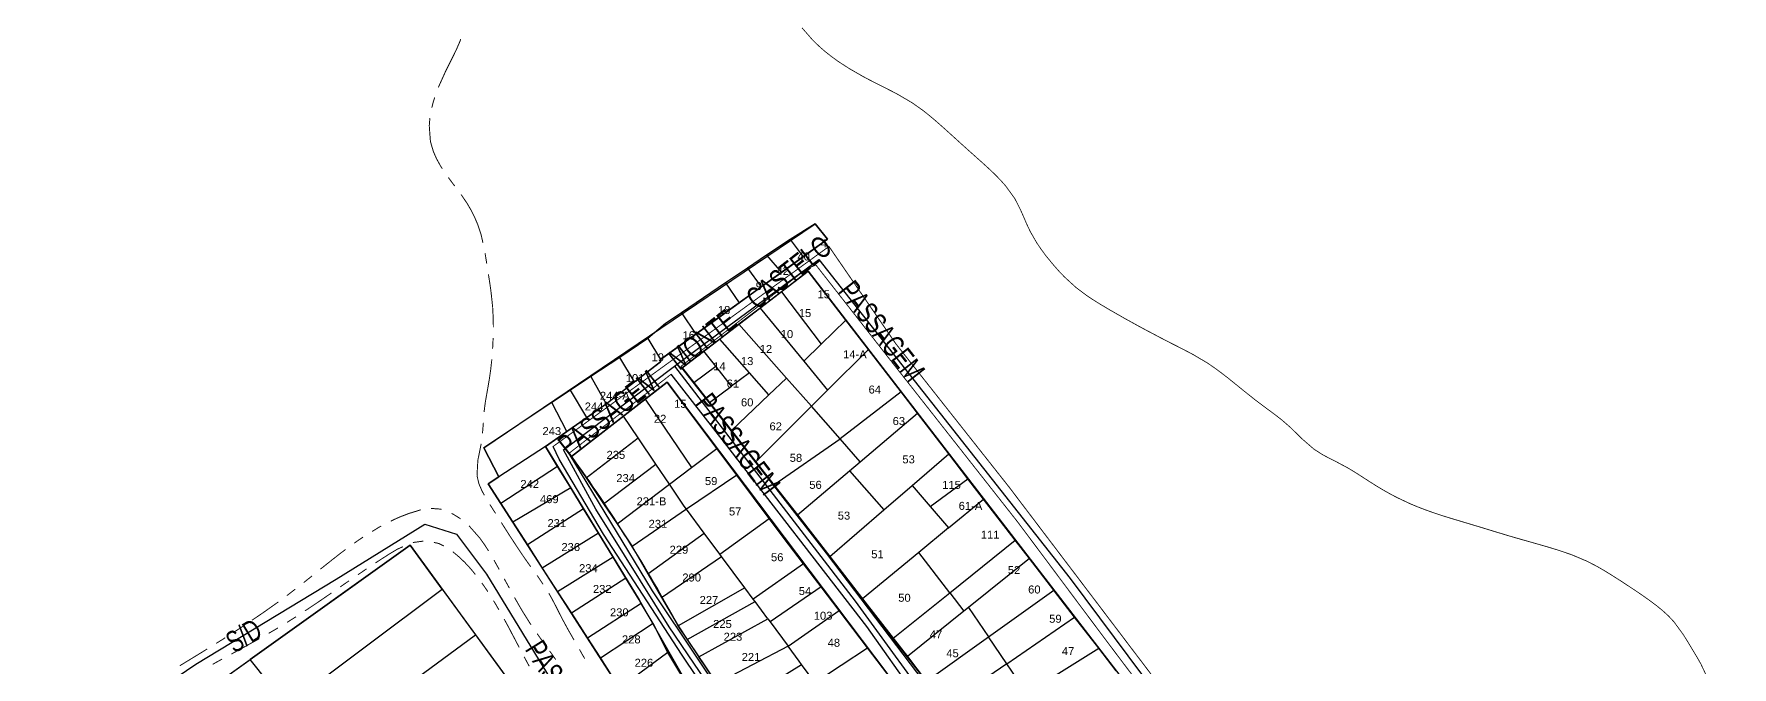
# Model space of a CAD drawing. Extents: x 203640 to 206998, y 4842129 to 4844379.
# Drawn here: x 205309.6 to 205627.9, y 4843763.8 to 4843882.6 of the extents above; entities that cross this region are included whole.
import ezdxf
from ezdxf.enums import TextEntityAlignment as Align

# ---------------------------------------------------------------- set-up
doc = ezdxf.new("R2010")
doc.units = 0
doc.header["$LTSCALE"] = 1.5
doc.header["$MEASUREMENT"] = 0
doc.linetypes.add('PHANTOMX2', pattern=[5, 2.5, -0.5, 0.5, -0.5, 0.5, -0.5])
doc.linetypes.add('TRACO_25', pattern=[8, 3, -1, 1, -1, 1, -1])
for name, color, linetype in [('CD-MALHA-LOTES', 40, 'CONTINUOUS'), ('HD-CURSO-INTER', 170, 'CONTINUOUS'), ('HD-CURSO-PERENE', 170, 'CONTINUOUS'), ('RU-QUADRAS', 210, 'CONTINUOUS'), ('SV-EIXO-RUA-N-PAV', 6, 'CONTINUOUS'), ('SV-EIXO-RUA-PAV', 20, 'CONTINUOUS'), ('SV-RUA-NAO-PAV-S-GUIA-C-GUIA', 7, 'PHANTOMX2'), ('SV-TXT-RUA-N-PAV-S-GUIA-C-GUIA', 7, 'CONTINUOUS'), ('SV-TXT-RUA-PAV-S-GUIA-C-GUIA', 7, 'CONTINUOUS'), ('Th_NmrPorta', 1, 'CONTINUOUS')]:
    doc.layers.add(name, color=color, linetype=linetype)
doc.styles.add('ARIAL', font='ARIAL.TTF')
doc.styles.get("Standard").update_dxf_attribs({"font": 'ARIAL.TTF'})

msp = doc.modelspace()

# ---------------------------------------------------------------- linework, layer by layer
at = {"layer": 'CD-MALHA-LOTES', "linetype": 'Continuous'}
for points in [[(205456.02, 4843846.92), (205451.33, 4843844.02)], [(205458.33, 4843844.05), (205456.02, 4843846.92)], [(205451.33, 4843844.02), (205446.91, 4843841.04)], [(205451.33, 4843844.02), (205453.76, 4843840.75)], [(205453.76, 4843840.75), (205458.33, 4843844.05)], [(205446.91, 4843841.04), (205443.3, 4843838.6)], [(205446.91, 4843841.04), (205449.69, 4843837.82)], [(205449.69, 4843837.82), (205453.76, 4843840.75)], [(205439.21, 4843835.85), (205430.95, 4843830.28)], [(205443.3, 4843838.6), (205439.21, 4843835.85)], [(205439.21, 4843835.85), (205441.75, 4843832.1)], [(205443.3, 4843838.6), (205445.92, 4843835.1)], [(205445.92, 4843835.1), (205449.69, 4843837.82)], [(205454.71, 4843838.06), (205449.71, 4843834.22)], [(205461.77, 4843828.86), (205454.71, 4843838.06)], [(205441.75, 4843832.1), (205445.92, 4843835.1)], [(205449.71, 4843834.22), (205445.71, 4843831.15)], [(205449.71, 4843834.22), (205457.13, 4843824.36)], [(205430.95, 4843830.28), (205427.98, 4843828.27)], [(205430.95, 4843830.28), (205433.62, 4843826.23)], [(205433.62, 4843826.23), (205441.75, 4843832.1)], [(205445.71, 4843831.15), (205441.73, 4843828.1)], [(205445.71, 4843831.15), (205453.88, 4843821.19)], [(205427.98, 4843828.27), (205424.64, 4843825.41)], [(205441.73, 4843828.1), (205438.14, 4843825.34)], [(205450.64, 4843818), (205441.73, 4843828.1)], [(205457.13, 4843824.36), (205461.77, 4843828.86)], [(205465.98, 4843823.39), (205461.77, 4843828.86)], [(205424.64, 4843825.41), (205419.38, 4843821.88)], [(205424.64, 4843825.41), (205427.04, 4843821.51)], [(205427.04, 4843821.51), (205433.62, 4843826.23)], [(205438.14, 4843825.34), (205435.15, 4843823.04)], [(205443.69, 4843819), (205438.14, 4843825.34)], [(205453.88, 4843821.19), (205457.13, 4843824.36)], [(205458.34, 4843815.75), (205465.98, 4843823.39)], [(205472.11, 4843815.41), (205465.98, 4843823.39)], [(205419.38, 4843821.88), (205413.99, 4843818.29)], [(205422.18, 4843817.28), (205419.38, 4843821.88)], [(205422.18, 4843817.28), (205427.05, 4843821.03)], [(205427.05, 4843821.03), (205427.04, 4843821.51)], [(205435.15, 4843823.04), (205431.1, 4843819.94)], [(205431.1, 4843819.94), (205433.27, 4843817.16)], [(205433.27, 4843817.16), (205437.39, 4843820.22)], [(205437.39, 4843820.22), (205435.15, 4843823.04)], [(205440.35, 4843816.5), (205437.39, 4843820.22)], [(205453.88, 4843821.19), (205458.34, 4843815.75)], [(205413.99, 4843818.29), (205410.15, 4843815.74)], [(205413.99, 4843818.29), (205416.83, 4843813.17)], [(205416.83, 4843813.17), (205422.18, 4843817.28)], [(205428.26, 4843817.26), (205424.17, 4843814.07)], [(205437.57, 4843804.81), (205428.26, 4843817.26)], [(205433.27, 4843817.16), (205436.18, 4843813.44)], [(205443.69, 4843819), (205440.35, 4843816.5)], [(205447.33, 4843814.84), (205443.69, 4843819)], [(205447.33, 4843814.84), (205450.64, 4843818)], [(205450.64, 4843818), (205455.3, 4843812.72)], [(205410.15, 4843815.74), (205406.65, 4843813.41)], [(205413.2, 4843810.61), (205410.15, 4843815.74)], [(205424.17, 4843814.07), (205420.06, 4843810.87)], [(205424.17, 4843814.07), (205432.81, 4843801.21)], [(205436.18, 4843813.44), (205440.35, 4843816.5)], [(205440.31, 4843808.16), (205447.33, 4843814.84)], [(205455.3, 4843812.72), (205458.34, 4843815.75)], [(205472.11, 4843815.41), (205460.71, 4843806.59)], [(205475.19, 4843811.4), (205472.11, 4843815.41)], [(205406.65, 4843813.41), (205393.92, 4843804.94)], [(205409.47, 4843807.98), (205406.65, 4843813.41)], [(205409.47, 4843807.98), (205413.2, 4843810.61)], [(205420.06, 4843810.87), (205410.36, 4843803.33)], [(205413.2, 4843810.61), (205416.83, 4843813.17)], [(205422.81, 4843806.8), (205420.06, 4843810.87)], [(205436.18, 4843813.44), (205440.31, 4843808.16)], [(205455.3, 4843812.72), (205444.87, 4843802.31)], [(205460.71, 4843806.59), (205455.3, 4843812.72)], [(205464.47, 4843802.32), (205475.19, 4843811.4)], [(205481.05, 4843803.78), (205475.19, 4843811.4)], [(205405.47, 4843805.16), (205409.47, 4843807.98)], [(205440.31, 4843808.16), (205444.87, 4843802.31)], [(205393.92, 4843804.94), (205396.69, 4843799.47)], [(205405.47, 4843805.16), (205396.69, 4843799.47)], [(205407.74, 4843801.44), (205405.47, 4843805.16)], [(205413.09, 4843799.27), (205422.81, 4843806.8)], [(205426.15, 4843801.86), (205422.81, 4843806.8)], [(205432.81, 4843801.21), (205437.57, 4843804.81)], [(205441.3, 4843799.82), (205437.57, 4843804.81)], [(205448.27, 4843797.96), (205460.71, 4843806.59)], [(205464.47, 4843802.32), (205460.71, 4843806.59)], [(205407.74, 4843801.44), (205397.09, 4843794.47)], [(205410.2, 4843797.41), (205407.74, 4843801.44)], [(205410.36, 4843803.33), (205413.09, 4843799.27)], [(205416.33, 4843794.45), (205426.15, 4843801.86)], [(205428.69, 4843798.09), (205426.15, 4843801.86)], [(205428.69, 4843798.09), (205432.81, 4843801.21)], [(205444.87, 4843802.31), (205448.27, 4843797.96)], [(205462.46, 4843800.62), (205464.47, 4843802.32)], [(205474.2, 4843797.87), (205481.05, 4843803.78)], [(205484.63, 4843799.13), (205481.05, 4843803.78)], [(205396.69, 4843799.47), (205394.7, 4843798.18)], [(205394.7, 4843798.18), (205397.09, 4843794.47)], [(205413.09, 4843799.27), (205416.33, 4843794.45)], [(205418.87, 4843790.67), (205428.69, 4843798.09)], [(205431.47, 4843793.98), (205428.69, 4843798.09)], [(205441.3, 4843799.82), (205431.9, 4843793.4)], [(205447.37, 4843791.69), (205441.3, 4843799.82)], [(205448.27, 4843797.96), (205452.67, 4843792.33)], [(205452.67, 4843792.33), (205462.46, 4843800.62)], [(205462.46, 4843800.62), (205468.9, 4843793.3)], [(205468.9, 4843793.3), (205474.2, 4843797.87)], [(205474.2, 4843797.87), (205477.56, 4843793.93)], [(205477.56, 4843793.93), (205484.63, 4843799.13)], [(205487.59, 4843795.29), (205484.63, 4843799.13)], [(205397.09, 4843794.47), (205399.32, 4843791)], [(205410.2, 4843797.41), (205399.32, 4843791)], [(205412.6, 4843793.49), (205410.2, 4843797.41)], [(205481.02, 4843789.89), (205487.59, 4843795.29)], [(205493.53, 4843787.58), (205487.59, 4843795.29)], [(205412.6, 4843793.49), (205402.08, 4843786.72)], [(205415.38, 4843788.93), (205412.6, 4843793.49)], [(205416.33, 4843794.45), (205418.87, 4843790.67)], [(205431.9, 4843793.4), (205421.69, 4843786.42)], [(205431.9, 4843793.4), (205431.47, 4843793.98)], [(205435.22, 4843788.93), (205431.9, 4843793.4)], [(205438.15, 4843784.98), (205447.37, 4843791.69)], [(205450.2, 4843787.91), (205447.37, 4843791.69)], [(205452.67, 4843792.33), (205458.76, 4843784.54)], [(205458.76, 4843784.54), (205468.9, 4843793.3)], [(205477.56, 4843793.93), (205481.02, 4843789.89)], [(205399.32, 4843791), (205402.08, 4843786.72)], [(205415.38, 4843788.93), (205404.87, 4843782.38)], [(205418.14, 4843784.42), (205415.38, 4843788.93)], [(205418.87, 4843790.67), (205421.5, 4843786.75)], [(205424.65, 4843781.31), (205435.22, 4843788.93)], [(205438.15, 4843784.98), (205435.22, 4843788.93)], [(205481.02, 4843789.89), (205475.42, 4843785.27)], [(205402.08, 4843786.72), (205404.87, 4843782.38)], [(205421.5, 4843786.75), (205421.69, 4843786.42)], [(205421.69, 4843786.42), (205424.65, 4843781.31)], [(205438.48, 4843784.52), (205438.15, 4843784.98)], [(205453.83, 4843783.16), (205450.2, 4843787.91)], [(205475.42, 4843785.27), (205464.9, 4843776.61)], [(205481.25, 4843777.72), (205475.42, 4843785.27)], [(205481.25, 4843777.72), (205493.53, 4843787.58)], [(205496.18, 4843784.14), (205493.53, 4843787.58)], [(205404.87, 4843782.38), (205407.74, 4843777.93)], [(205418.14, 4843784.42), (205407.74, 4843777.93)], [(205420.54, 4843780.49), (205418.14, 4843784.42)], [(205427.23, 4843776.84), (205438.48, 4843784.52)], [(205442.83, 4843778.66), (205438.48, 4843784.52)], [(205453.83, 4843783.16), (205444.39, 4843776.55)], [(205457.13, 4843778.84), (205453.83, 4843783.16)], [(205458.76, 4843784.54), (205464.9, 4843776.61)], [(205496.18, 4843784.14), (205484.75, 4843774.97)], [(205500.75, 4843778.21), (205496.18, 4843784.14)], [(205420.54, 4843780.49), (205410.33, 4843773.9)], [(205423.04, 4843776.39), (205420.54, 4843780.49)], [(205424.65, 4843781.31), (205427.23, 4843776.84)], [(205442.83, 4843778.66), (205430.31, 4843771.52)], [(205444.39, 4843776.55), (205442.83, 4843778.66)], [(205457.13, 4843778.84), (205447.55, 4843772.29)], [(205460.52, 4843774.39), (205457.13, 4843778.84)], [(205407.74, 4843777.93), (205410.33, 4843773.9)], [(205423.42, 4843775.75), (205413.32, 4843769.25)], [(205423.42, 4843775.75), (205423.04, 4843776.39)], [(205425.63, 4843772), (205423.42, 4843775.75)], [(205427.23, 4843776.84), (205430.31, 4843771.52)], [(205432.03, 4843768.95), (205444.75, 4843776.07)], [(205444.75, 4843776.07), (205444.39, 4843776.55)], [(205447.12, 4843772.87), (205444.75, 4843776.07)], [(205464.9, 4843776.61), (205470.63, 4843769.2)], [(205470.63, 4843769.2), (205481.25, 4843777.72)], [(205481.25, 4843777.72), (205483.9, 4843774.29)], [(205488.49, 4843769.45), (205500.75, 4843778.21)], [(205500.86, 4843778.06), (205500.75, 4843778.21)], [(205504.65, 4843773.16), (205500.86, 4843778.06)], [(205410.33, 4843773.9), (205413.32, 4843769.25)], [(205434.23, 4843765.69), (205447.12, 4843772.87)], [(205447.12, 4843772.87), (205447.55, 4843772.29)], [(205447.55, 4843772.29), (205450.93, 4843767.74)], [(205450.93, 4843767.74), (205460.52, 4843774.39)], [(205465.85, 4843767.39), (205460.52, 4843774.39)], [(205483.9, 4843774.29), (205473.29, 4843765.77)], [(205484.75, 4843774.97), (205483.9, 4843774.29)], [(205484.75, 4843774.97), (205488.49, 4843769.45)], [(205491.92, 4843764.4), (205504.65, 4843773.16)], [(205509.16, 4843767.34), (205504.65, 4843773.16)], [(205413.32, 4843769.25), (205415.77, 4843765.44)], [(205425.63, 4843772), (205415.77, 4843765.44)], [(205428.39, 4843766.52), (205425.63, 4843772)], [(205430.31, 4843771.52), (205432.03, 4843768.95)], [(205470.63, 4843769.2), (205473.29, 4843765.77)], [(205476.86, 4843761.14), (205488.49, 4843769.45)], [(205491.92, 4843764.4), (205488.49, 4843769.45)], [(205428.39, 4843766.52), (205419.36, 4843759.87)], [(205430.85, 4843762.44), (205428.39, 4843766.52)], [(205432.03, 4843768.95), (205434.23, 4843765.69)], [(205450.93, 4843767.74), (205437.57, 4843760.73)], [(205453.04, 4843764.89), (205450.93, 4843767.74)], [(205455.93, 4843760.88), (205465.85, 4843767.39)], [(205469.63, 4843762.43), (205465.85, 4843767.39)], [(205495.66, 4843758.89), (205509.16, 4843767.34)], [(205512.45, 4843763.1), (205509.16, 4843767.34)], [(205415.77, 4843765.44), (205419.36, 4843759.87)], [(205437.57, 4843760.73), (205434.23, 4843765.69)], [(205440.55, 4843756.3), (205453.48, 4843764.28)], [(205453.48, 4843764.28), (205453.04, 4843764.89)], [(205455.93, 4843760.88), (205453.48, 4843764.28)], [(205473.29, 4843765.77), (205476.65, 4843761.43)], [(205491.92, 4843764.4), (205480.28, 4843756.4)], [(205495.66, 4843758.89), (205491.92, 4843764.4)]]:
    msp.add_lwpolyline(points, dxfattribs=at)
at = {"layer": 'CD-MALHA-LOTES'}
for points in [[(205386.07, 4843778.44), (205380.1, 4843786.64), (205350.14, 4843765.22)], [(205356.97, 4843756.57), (205386.07, 4843778.44)], [(205386.07, 4843778.44), (205392.32, 4843769.85)], [(205363.36, 4843748.48), (205392.32, 4843769.85)], [(205392.32, 4843769.85), (205398.58, 4843761.25)], [(205328.04, 4843734.83), (205320.74, 4843744.2), (205350.14, 4843765.22)], [(205356.97, 4843756.57), (205350.14, 4843765.22)]]:
    msp.add_lwpolyline(points, dxfattribs=at)
at = {"layer": 'HD-CURSO-INTER', "const_width": 0.18}
for points in [[(205388.79, 4843879.7), (205389.22, 4843880.68)], [(205389.22, 4843880.68), (205389.39, 4843881.07)], [(205389.39, 4843881.07), (205389.59, 4843881.61)], [(205387.36, 4843876.8), (205387.95, 4843877.97)], [(205387.95, 4843877.97), (205388.14, 4843878.35)], [(205388.14, 4843878.35), (205388.39, 4843878.87)], [(205388.39, 4843878.87), (205388.79, 4843879.7)], [(205385.46, 4843872.72), (205386.62, 4843875.28)], [(205386.62, 4843875.28), (205386.69, 4843875.45)], [(205386.69, 4843875.45), (205387.05, 4843876.18)], [(205387.05, 4843876.18), (205387.36, 4843876.8)], [(205385.39, 4843872.54), (205385.46, 4843872.72)], [(205384.17, 4843868.74), (205384.41, 4843869.71)], [(205384.41, 4843869.71), (205384.45, 4843869.86)], [(205384.45, 4843869.86), (205384.71, 4843870.66)], [(205383.68, 4843865.37), (205383.8, 4843866.77)], [(205383.72, 4843864.78), (205383.68, 4843865.37)], [(205383.9, 4843862.38), (205383.72, 4843864.78)], [(205384.07, 4843861.81), (205383.9, 4843862.38)], [(205384.43, 4843860.57), (205384.07, 4843861.81)], [(205384.71, 4843859.92), (205384.43, 4843860.57)], [(205385.03, 4843859.19), (205384.71, 4843859.92)], [(205385.13, 4843859.01), (205385.03, 4843859.19)], [(205385.76, 4843857.86), (205385.13, 4843859.01)], [(205386.13, 4843857.29), (205385.76, 4843857.86)], [(205387.76, 4843854.96), (205387.26, 4843855.63)], [(205387.85, 4843854.83), (205387.76, 4843854.96)], [(205388.46, 4843854.03), (205387.85, 4843854.83)], [(205390.8, 4843850.75), (205389.66, 4843852.43)], [(205391.28, 4843849.91), (205390.8, 4843850.75)], [(205391.55, 4843849.45), (205391.28, 4843849.91)], [(205391.76, 4843849.03), (205391.55, 4843849.45)], [(205392.22, 4843848.1), (205391.76, 4843849.03)], [(205392.59, 4843847.22), (205392.22, 4843848.1)], [(205392.81, 4843846.71), (205392.59, 4843847.22)], [(205392.95, 4843846.28), (205392.81, 4843846.71)], [(205393.37, 4843845.01), (205392.95, 4843846.28)], [(205393.52, 4843844.37), (205393.37, 4843845.01)], [(205393.74, 4843843.39), (205393.52, 4843844.37)], [(205394.28, 4843840.61), (205394.14, 4843841.43)], [(205394.3, 4843840.45), (205394.28, 4843840.61)], [(205394.46, 4843839.46), (205394.3, 4843840.45)], [(205394.8, 4843837.3), (205394.77, 4843837.48)], [(205394.92, 4843836.5), (205394.8, 4843837.3)], [(205395.03, 4843835.81), (205394.92, 4843836.5)], [(205395.07, 4843835.51), (205395.03, 4843835.81)], [(205395.24, 4843834.33), (205395.07, 4843835.51)], [(205395.33, 4843833.52), (205395.24, 4843834.33)], [(205395.56, 4843831.35), (205395.33, 4843833.52)], [(205395.6, 4843830.54), (205395.56, 4843831.35)], [(205395.67, 4843829.21), (205395.6, 4843830.54)], [(205395.68, 4843828.54), (205395.67, 4843829.21)], [(205395.69, 4843827.71), (205395.68, 4843828.54)], [(205395.69, 4843827.54), (205395.69, 4843827.71)], [(205395.55, 4843823.54), (205395.59, 4843824.1)], [(205395.59, 4843824.1), (205395.65, 4843825.54)], [(205395.2, 4843819.62), (205395.3, 4843820.55)], [(205395.3, 4843820.55), (205395.37, 4843821.11)], [(205395.37, 4843821.11), (205395.4, 4843821.55)], [(205394.7, 4843816.4), (205394.9, 4843817.58)], [(205394.9, 4843817.58), (205394.95, 4843817.88)], [(205394.95, 4843817.88), (205395.19, 4843819.56)], [(205395.19, 4843819.56), (205395.2, 4843819.62)], [(205394.18, 4843813.44), (205394.56, 4843815.61)], [(205394.56, 4843815.61), (205394.7, 4843816.4)], [(205393.96, 4843811.66), (205393.98, 4843811.83)], [(205393.98, 4843811.83), (205394.08, 4843812.65)], [(205394.08, 4843812.65), (205394.18, 4843813.44)], [(205393.66, 4843807.67), (205393.74, 4843808.66)], [(205393.74, 4843808.66), (205393.76, 4843808.85)], [(205393.76, 4843808.85), (205393.82, 4843809.66)], [(205393.02, 4843803.72), (205393.1, 4843804.12)], [(205393.1, 4843804.12), (205393.21, 4843804.7)], [(205393.21, 4843804.7), (205393.4, 4843805.63)], [(205393.4, 4843805.63), (205393.41, 4843805.68)], [(205392.63, 4843799.68), (205392.74, 4843801.75)], [(205392.74, 4843801.75), (205392.79, 4843802.62)], [(205392.79, 4843802.62), (205393.02, 4843803.72)], [(205392.85, 4843798.78), (205392.63, 4843799.68)], [(205392.99, 4843798.19), (205392.85, 4843798.78)], [(205393.14, 4843797.82), (205392.99, 4843798.19)], [(205393.58, 4843796.81), (205393.14, 4843797.82)], [(205394.01, 4843796.03), (205393.58, 4843796.81)], [(205395.47, 4843793.62), (205395.04, 4843794.31)], [(205395.57, 4843793.46), (205395.47, 4843793.62)], [(205396.11, 4843792.62), (205395.57, 4843793.46)], [(205397.88, 4843789.82), (205397.18, 4843790.93)], [(205398.25, 4843789.24), (205397.88, 4843789.82)], [(205398.74, 4843788.47), (205398.25, 4843789.24)], [(205398.79, 4843788.4), (205398.74, 4843788.47)], [(205400.38, 4843785.96), (205398.79, 4843788.4)], [(205400.43, 4843785.89), (205400.38, 4843785.96)], [(205401.22, 4843784.71), (205400.43, 4843785.89)], [(205401.56, 4843784.23), (205401.22, 4843784.71)], [(205402.36, 4843783.09), (205401.56, 4843784.23)], [(205402.71, 4843782.6), (205402.36, 4843783.09)], [(205404.13, 4843780.66), (205403.89, 4843780.99)], [(205404.46, 4843780.16), (205404.13, 4843780.66)], [(205405.01, 4843779.33), (205404.46, 4843780.16)], [(205406.68, 4843776.6), (205406.09, 4843777.65)], [(205407.05, 4843775.89), (205406.68, 4843776.6)], [(205407.38, 4843775.27), (205407.05, 4843775.89)], [(205407.51, 4843775), (205407.38, 4843775.27)], [(205408.05, 4843773.93), (205407.51, 4843775)], [(205408.42, 4843773.22), (205408.05, 4843773.93)], [(205408.74, 4843772.59), (205408.42, 4843773.22)], [(205408.88, 4843772.34), (205408.74, 4843772.59)], [(205409.53, 4843771.14), (205408.88, 4843772.34)], [(205409.84, 4843770.58), (205409.53, 4843771.14)], [(205410.83, 4843768.85), (205409.84, 4843770.58)], [(205412.28, 4843766.32), (205411.83, 4843767.11)], [(205412.32, 4843766.24), (205412.28, 4843766.32)], [(205412.82, 4843765.38), (205412.32, 4843766.24)]]:
    msp.add_lwpolyline(points, dxfattribs=at)
at = {"layer": 'HD-CURSO-PERENE', "const_width": 0.15}
msp.add_lwpolyline([(205623.27, 4843761.73), (205622, 4843764.43), (205621.25, 4843765.74), (205620.47, 4843767.03), (205619.54, 4843768.58), (205618.75, 4843769.86), (205616.99, 4843772.27), (205615.94, 4843773.4), (205614.83, 4843774.41), (205613.66, 4843775.36), (205612.45, 4843776.27), (205610.84, 4843777.41), (205609.6, 4843778.25), (205607.1, 4843779.9), (205605.18, 4843781.12), (205603.9, 4843781.91), (205602.6, 4843782.66), (205600.69, 4843783.65), (205597.93, 4843784.82), (205596.51, 4843785.32), (205595.09, 4843785.79), (205593.65, 4843786.23), (205592.08, 4843786.69), (205590.64, 4843787.1), (205587.75, 4843787.92), (205585.89, 4843788.46), (205583.02, 4843789.33), (205581.59, 4843789.77), (205580.15, 4843790.21), (205578.21, 4843790.79), (205575.34, 4843791.65), (205573.91, 4843792.09), (205571.71, 4843792.82), (205570.29, 4843793.33), (205568.89, 4843793.87), (205567.51, 4843794.45), (205565.05, 4843795.61), (205563.72, 4843796.31), (205562.42, 4843797.05), (205561.13, 4843797.82), (205559.79, 4843798.68), (205557.27, 4843800.3), (205555.99, 4843801.08), (205553.81, 4843802.25), (205552.46, 4843802.93), (205551.14, 4843803.63), (205549.48, 4843804.69), (205547.23, 4843806.65), (205546.16, 4843807.71), (205545.08, 4843808.76), (205543.55, 4843810.1), (205542.37, 4843811.02), (205541.16, 4843811.92), (205539.96, 4843812.81), (205538.4, 4843813.99), (205536.06, 4843815.86), (205534.89, 4843816.81), (205533.29, 4843818.1), (205532.1, 4843819.02), (205530.89, 4843819.91), (205529.53, 4843820.84), (205526.95, 4843822.37), (205525.63, 4843823.07), (205524.29, 4843823.76), (205522.03, 4843824.91), (205520.7, 4843825.6), (205518.05, 4843827), (205516.69, 4843827.73), (205514.07, 4843829.18), (205511.46, 4843830.67), (205509.37, 4843831.91), (205508.09, 4843832.71), (205506.84, 4843833.54), (205504.94, 4843834.97), (205502.73, 4843836.99), (205501.69, 4843838.08), (205500.7, 4843839.21), (205499.3, 4843840.91), (205498.4, 4843842.12), (205497.56, 4843843.36), (205496.31, 4843845.53), (205495.67, 4843846.89), (205495.08, 4843848.27), (205494.47, 4843849.65), (205493.41, 4843851.72), (205491.65, 4843854.14), (205490.64, 4843855.26), (205489.58, 4843856.34), (205488.44, 4843857.42), (205487.33, 4843858.43), (205485.1, 4843860.42), (205483.34, 4843862), (205481.12, 4843864.02), (205480, 4843865.03), (205478.48, 4843866.37), (205477.32, 4843867.34), (205476.15, 4843868.27), (205474.19, 4843869.65), (205471.61, 4843871.17), (205470.28, 4843871.87), (205468.94, 4843872.55), (205467.6, 4843873.22), (205466.24, 4843873.92), (205464.92, 4843874.62), (205462.32, 4843876.12), (205460.25, 4843877.47), (205459.03, 4843878.36), (205457.85, 4843879.29), (205456.72, 4843880.28), (205455.52, 4843881.45), (205453.55, 4843883.71)], dxfattribs=at)
at = {"layer": 'RU-QUADRAS', "color": 6, "linetype": 'Continuous'}
msp.add_lwpolyline([(205425.39, 4843750.47), (205394.7, 4843798.18), (205396.69, 4843799.47), (205393.92, 4843804.94), (205456.02, 4843846.92), (205458.33, 4843844.05), (205427.05, 4843821.5), (205427.05, 4843821.03), (205416.89, 4843813.21), (205405.47, 4843805.16), (205423.04, 4843776.39), (205433.92, 4843757.33, -0.005546)], format="xyb", dxfattribs=at)
for points in [[(205431.1, 4843819.94), (205454.71, 4843838.06), (205583.99, 4843670.25), (205572.82, 4843661.82), (205555.75, 4843683.59), (205553.54, 4843681.93), (205570.1, 4843659.88), (205558.68, 4843651.62, -0.01505), (205476.65, 4843761.43)], [(205410.36, 4843803.33), (205428.26, 4843817.26), (205469.63, 4843762.43, 0.011994), (205522.03, 4843690.34), (205555.47, 4843648.2), (205544.86, 4843640.02), (205534.74, 4843652.82), (205532.43, 4843651.06), (205542.53, 4843638.66), (205528.39, 4843627.55), (205526.33, 4843629.99), (205528.71, 4843631.98), (205498.38, 4843671.26), (205480.74, 4843696.75), (205430.31, 4843771.52, 0.033602)]]:
    msp.add_lwpolyline(points, format="xyb", close=True, dxfattribs=at)
msp.add_lwpolyline([(205320.74, 4843744.2), (205380.1, 4843786.64), (205421.76, 4843729.4), (205394.46, 4843709.1), (205435.95, 4843655.17), (205407.55, 4843632.83)], close=True, dxfattribs=at)
at = {"layer": 'SV-EIXO-RUA-N-PAV'}
for points in [[(205408.87, 4843804.54), (205429.65, 4843820.23), (205435.13, 4843824.36), (205456.68, 4843840.28), (205503.83, 4843780.42), (205522.86, 4843754.86), (205557.25, 4843710.35), (205587.66, 4843670.37), (205590.39, 4843663.93)], [(205276.5, 4843724.69), (205297.92, 4843737.43), (205311.57, 4843745.6), (205318.29, 4843749.63), (205339.91, 4843764.33), (205366.22, 4843780.29), (205382.83, 4843790.61), (205388.78, 4843788.74), (205394.42, 4843781.23), (205420.74, 4843738.05), (205427.01, 4843728.98), (205427.63, 4843723.35), (205421.05, 4843714.28), (205413.85, 4843705.83), (205413.85, 4843698.01), (205418.18, 4843687.21), (205424.92, 4843677.36), (205433.83, 4843665.83), (205439.12, 4843655.73), (205436.23, 4843649.97), (205406.25, 4843624.8)]]:
    msp.add_lwpolyline(points, dxfattribs=at)
at = {"layer": 'SV-EIXO-RUA-PAV'}
for points in [[(205429.65, 4843820.23), (205463.5, 4843776.18), (205479.69, 4843753.9), (205510.17, 4843711.75), (205533.36, 4843680.51), (205562.17, 4843643.23)], [(205732.43, 4843352.97), (205663.17, 4843445.29), (205624.12, 4843498.42), (205574.2, 4843564.65), (205536.38, 4843614.89), (205531.1, 4843620.44), (205519.97, 4843635.8), (205503.07, 4843660.28), (205495.46, 4843671.3), (205450.55, 4843738.99), (205428.67, 4843771.32), (205414.89, 4843793.39), (205408.87, 4843804.54)]]:
    msp.add_lwpolyline(points, dxfattribs=at)
at = {"layer": 'SV-RUA-NAO-PAV-S-GUIA-C-GUIA', "linetype": 'TRACO_25', "const_width": 0.18, "flags": 128}
for points in [[(205591.06, 4843667.11), (205568.39, 4843698.47), (205548.79, 4843723.61), (205521.46, 4843759.18), (205492.41, 4843797.5), (205471.13, 4843824.45), (205458.6, 4843842.7), (205406.91, 4843805.19)], [(205585.43, 4843670.66), (205556.52, 4843709.22), (205535.8, 4843735.33), (205510.42, 4843768.97), (205494.05, 4843790.91), (205470.21, 4843821.25), (205456.14, 4843839.24), (205454.35, 4843838.46), (205430.83, 4843820.19)], [(205429.05, 4843818.75), (205409.85, 4843803.88)]]:
    msp.add_lwpolyline(points, dxfattribs=at)
at = {"layer": 'SV-RUA-NAO-PAV-S-GUIA-C-GUIA', "const_width": 0.18}
for points in [[(205377.09, 4843791.48), (205376.46, 4843791.16)], [(205377.36, 4843791.6), (205377.09, 4843791.48)], [(205378.47, 4843792.08), (205377.36, 4843791.6)], [(205379.21, 4843792.36), (205378.47, 4843792.08)], [(205379.88, 4843792.62), (205379.21, 4843792.36)], [(205380.15, 4843792.7), (205379.88, 4843792.62)], [(205382.06, 4843793.29), (205380.15, 4843792.7)], [(205385.95, 4843793.42), (205384.03, 4843793.56)], [(205386.02, 4843793.39), (205385.95, 4843793.42)], [(205388.12, 4843792.51), (205387.86, 4843792.61)], [(205388.73, 4843792.13), (205388.12, 4843792.51)], [(205389.4, 4843791.71), (205388.73, 4843792.13)], [(205389.56, 4843791.58), (205389.4, 4843791.71)], [(205371.27, 4843788.17), (205370.61, 4843787.74)], [(205374.42, 4843790.12), (205372.96, 4843789.23)], [(205374.68, 4843790.25), (205374.42, 4843790.12)], [(205391.17, 4843790.26), (205391.11, 4843790.3)], [(205391.78, 4843789.56), (205391.17, 4843790.26)], [(205393.14, 4843788.02), (205391.78, 4843789.56)], [(205393.69, 4843787.25), (205393.14, 4843788.02)], [(205366.95, 4843785.07), (205366.41, 4843784.65)], [(205367.2, 4843785.26), (205366.95, 4843785.07)], [(205368, 4843785.86), (205367.2, 4843785.26)], [(205370.61, 4843787.74), (205369.62, 4843787.04)], [(205376.41, 4843785.14), (205375.29, 4843784.43)], [(205376.99, 4843785.49), (205376.41, 4843785.14)], [(205377.73, 4843785.93), (205376.99, 4843785.49)], [(205377.85, 4843785.98), (205377.73, 4843785.93)], [(205378.77, 4843786.39), (205377.85, 4843785.98)], [(205382.59, 4843787.43), (205380.61, 4843787.16)], [(205385.48, 4843786.98), (205384.55, 4843787.18)], [(205385.52, 4843786.96), (205385.48, 4843786.98)], [(205386.42, 4843786.51), (205385.52, 4843786.96)], [(205388.11, 4843785.42), (205388.1, 4843785.43)], [(205388.87, 4843784.79), (205388.11, 4843785.42)], [(205394.02, 4843786.79), (205393.69, 4843787.25)], [(205394.25, 4843786.43), (205394.02, 4843786.79)], [(205394.79, 4843785.59), (205394.25, 4843786.43)], [(205363.38, 4843782.25), (205363.28, 4843782.16)], [(205364.06, 4843782.79), (205363.38, 4843782.25)], [(205364.57, 4843783.2), (205364.06, 4843782.79)], [(205364.84, 4843783.41), (205364.57, 4843783.2)], [(205365.76, 4843784.14), (205364.84, 4843783.41)], [(205366.41, 4843784.65), (205365.76, 4843784.14)], [(205371.12, 4843781.67), (205370.82, 4843781.47)], [(205371.94, 4843782.23), (205371.12, 4843781.67)], [(205374.62, 4843784), (205373.61, 4843783.34)], [(205375.29, 4843784.43), (205374.62, 4843784)], [(205389.27, 4843784.45), (205388.87, 4843784.79)], [(205389.62, 4843784.13), (205389.27, 4843784.45)], [(205390.36, 4843783.41), (205389.62, 4843784.13)], [(205391.02, 4843782.7), (205390.36, 4843783.41)], [(205391.38, 4843782.31), (205391.02, 4843782.7)], [(205391.68, 4843781.95), (205391.38, 4843782.31)], [(205392.31, 4843781.18), (205391.68, 4843781.95)], [(205396.61, 4843782.43), (205395.81, 4843783.86)], [(205396.78, 4843782.12), (205396.61, 4843782.43)], [(205361.02, 4843780.34), (205360.16, 4843779.66)], [(205361.72, 4843780.91), (205361.02, 4843780.34)], [(205368.34, 4843779.77), (205367, 4843778.84)], [(205368.64, 4843779.98), (205368.34, 4843779.77)], [(205370.82, 4843781.47), (205370.29, 4843781.11)], [(205394.1, 4843778.77), (205393.53, 4843779.59)], [(205393.53, 4843779.59), (205393.53, 4843779.59)], [(205394.38, 4843778.36), (205394.1, 4843778.77)], [(205398.05, 4843779.78), (205397.74, 4843780.36)], [(205398.22, 4843779.48), (205398.05, 4843779.78)], [(205398.7, 4843778.6), (205398.22, 4843779.48)], [(205354.57, 4843775.44), (205353.88, 4843774.95)], [(205355.11, 4843775.82), (205354.57, 4843775.44)], [(205355.39, 4843776.02), (205355.11, 4843775.82)], [(205357.54, 4843777.62), (205356.99, 4843777.21)], [(205357.79, 4843777.82), (205357.54, 4843777.62)], [(205358.58, 4843778.43), (205357.79, 4843777.82)], [(205363.42, 4843776.37), (205361.22, 4843774.89)], [(205363.7, 4843776.57), (205363.42, 4843776.37)], [(205365.35, 4843777.7), (205363.7, 4843776.57)], [(205394.66, 4843777.94), (205394.38, 4843778.36)], [(205396.02, 4843775.77), (205395.72, 4843776.25)], [(205396.24, 4843775.39), (205396.02, 4843775.77)], [(205396.75, 4843774.53), (205396.24, 4843775.39)], [(205400.98, 4843774.55), (205399.66, 4843776.85)], [(205351.41, 4843773.23), (205350.47, 4843772.59)], [(205352.12, 4843773.71), (205351.41, 4843773.23)], [(205352.65, 4843774.08), (205352.12, 4843773.71)], [(205352.94, 4843774.28), (205352.65, 4843774.08)], [(205353.88, 4843774.95), (205352.94, 4843774.28)], [(205358.47, 4843773.09), (205357.02, 4843772.18)], [(205358.71, 4843773.24), (205358.47, 4843773.09)], [(205360.96, 4843774.71), (205360.39, 4843774.34)], [(205361.22, 4843774.89), (205360.96, 4843774.71)], [(205398.24, 4843771.85), (205397.72, 4843772.79)], [(205401.16, 4843774.26), (205400.98, 4843774.55)], [(205402.56, 4843772.02), (205401.16, 4843774.26)], [(205345.14, 4843769.11), (205343.75, 4843768.24)], [(205345.44, 4843769.31), (205345.14, 4843769.11)], [(205347.66, 4843770.73), (205347.13, 4843770.39)], [(205347.97, 4843770.93), (205347.66, 4843770.73)], [(205348.8, 4843771.48), (205347.97, 4843770.93)], [(205351.84, 4843769.14), (205351.26, 4843768.81)], [(205353.87, 4843770.29), (205353.58, 4843770.13)], [(205354.45, 4843770.63), (205353.87, 4843770.29)], [(205355.31, 4843771.14), (205354.45, 4843770.63)], [(205398.68, 4843771.03), (205398.24, 4843771.85)], [(205398.94, 4843770.53), (205398.68, 4843771.03)], [(205399.14, 4843770.14), (205398.94, 4843770.53)], [(205399.64, 4843769.2), (205399.14, 4843770.14)], [(205400.07, 4843768.37), (205399.64, 4843769.2)], [(205402.77, 4843771.72), (205402.56, 4843772.02)], [(205404.75, 4843768.88), (205403.9, 4843770.07)], [(205340.04, 4843765.95), (205337.79, 4843764.58)], [(205340.35, 4843766.14), (205340.04, 4843765.95)], [(205342.05, 4843767.19), (205340.35, 4843766.14)], [(205347.32, 4843766.64), (205346.59, 4843766.24)], [(205347.47, 4843766.72), (205347.32, 4843766.64)], [(205348.64, 4843767.36), (205347.47, 4843766.72)], [(205349.22, 4843767.69), (205348.64, 4843767.36)], [(205351.26, 4843768.81), (205349.22, 4843767.69)], [(205400.34, 4843767.87), (205400.07, 4843768.37)], [(205400.54, 4843767.49), (205400.34, 4843767.87)], [(205405.06, 4843768.45), (205404.75, 4843768.88)], [(205406.51, 4843766.44), (205406.23, 4843766.83)], [(205406.82, 4843766.01), (205406.51, 4843766.44)], [(205407.38, 4843765.21), (205406.82, 4843766.01)], [(205337.48, 4843764.39), (205336.93, 4843764.06)], [(205337.79, 4843764.58), (205337.48, 4843764.39)], [(205343.36, 4843764.47), (205343.09, 4843764.31)], [(205343.96, 4843764.8), (205343.36, 4843764.47)], [(205344.68, 4843765.2), (205343.96, 4843764.8)], [(205344.84, 4843765.28), (205344.68, 4843765.2)], [(205401.74, 4843765.22), (205401.47, 4843765.72)], [(205401.94, 4843764.84), (205401.74, 4843765.22)], [(205402.42, 4843763.96), (205401.94, 4843764.84)], [(205407.39, 4843765.19), (205407.38, 4843765.21)]]:
    msp.add_lwpolyline(points, dxfattribs=at)
at = {"layer": 'SV-TXT-RUA-PAV-S-GUIA-C-GUIA'}
for points in [[(205561.09, 4843647.96), (205560.37, 4843647.98), (205559.23, 4843648.93), (205539.87, 4843674.56), (205517.16, 4843704.28), (205496.02, 4843733.88), (205480.38, 4843755.85), (205455.57, 4843788.57), (205437.36, 4843811.96), (205430.83, 4843820.19)], [(205557.7, 4843644.09), (205558.68, 4843645.04), (205558.62, 4843646.73), (205548.62, 4843659.09), (205529.64, 4843682.76), (205517.09, 4843699.31), (205493.27, 4843732.42), (205465.68, 4843771.41), (205439.04, 4843805.93), (205429.05, 4843818.75)], [(205500.39, 4843659.78), (205500.54, 4843660.39), (205484.24, 4843685.56), (205471.71, 4843704.98), (205451.49, 4843735.58), (205431.09, 4843766.02), (205416.32, 4843788.71), (205408.03, 4843802.78), (205406.91, 4843805.19)], [(205409.85, 4843803.88), (205425.47, 4843778.08), (205442.1, 4843753.21), (205458.04, 4843730.14), (205472.55, 4843708.43), (205486.89, 4843687.64), (205507.44, 4843657.44), (205528.49, 4843629.99), (205531.75, 4843625.75), (205532.62, 4843625.63)]]:
    msp.add_lwpolyline(points, dxfattribs=at)

# ---------------------------------------------------------------- texts
at = {"layer": 'SV-TXT-RUA-N-PAV-S-GUIA-C-GUIA', "style": 'ARIAL', "width": 0.7}
for s, rotation, p in [('PASSAGEM    MONTE    CASTELO', 38, (205409.84, 4843803.12)), ('PASSAGEM', 308, (205460.19, 4843834.26)), ('S/D', 31, (205347.15, 4843766.31)), ('PASSAGEM', 302, (205401.51, 4843767.13))]:
    msp.add_text(s, height=4, rotation=rotation, dxfattribs=at).set_placement(p)
at = {"layer": 'SV-TXT-RUA-PAV-S-GUIA-C-GUIA', "style": 'ARIAL', "width": 0.7}
msp.add_text('PASSAGEM', height=4, rotation=307, dxfattribs=at).set_placement((205433.36, 4843813.21))
at = {"layer": 'Th_NmrPorta', "color": 1}
for s, p in [('4', (205457.05, 4843843.31)), ('40', (205452.68, 4843840.83)), ('9', (205444.87, 4843835.27)), ('42', (205448.77, 4843838.11)), ('15', (205456.45, 4843833.73)), ('18', (205437.78, 4843830.78)), ('15', (205452.94, 4843830.21)), ('16', (205431.15, 4843826.05)), ('10', (205449.56, 4843826.27)), ('12', (205445.62, 4843823.46)), ('14-A', (205461.24, 4843822.47)), ('19', (205425.36, 4843821.91)), ('14', (205436.89, 4843820.22)), ('13', (205442.1, 4843821.2)), ('101', (205420.51, 4843818.01)), ('61', (205439.43, 4843816.98)), ('244-A', (205415.66, 4843814.69)), ('15', (205429.58, 4843813.18)), ('60', (205442.1, 4843813.46)), ('64', (205466.02, 4843815.86)), ('244', (205412.82, 4843812.68)), ('22', (205425.78, 4843810.37)), ('63', (205470.53, 4843809.95)), ('243', (205404.9, 4843808.07)), ('62', (205447.45, 4843808.96)), ('235', (205416.91, 4843803.61)), ('58', (205451.25, 4843803.05)), ('53', (205472.36, 4843802.77)), ('242', (205400.76, 4843798.14)), ('234', (205418.74, 4843799.25)), ('59', (205435.35, 4843798.69)), ('56', (205454.91, 4843797.98)), ('115', (205479.82, 4843797.98)), ('469', (205404.43, 4843795.3)), ('231-B', (205422.54, 4843794.89)), ('61-A', (205482.91, 4843794.04)), ('231', (205405.84, 4843790.8)), ('231', (205424.79, 4843790.67)), ('57', (205439.85, 4843792.99)), ('53', (205460.25, 4843792.21)), ('111', (205487.06, 4843788.63)), ('236', (205408.45, 4843786.31)), ('229', (205428.73, 4843785.81)), ('56', (205447.73, 4843784.4)), ('51', (205466.52, 4843784.97)), ('234', (205411.76, 4843782.35)), ('52', (205492.13, 4843782.01)), ('232', (205414.36, 4843778.45)), ('290', (205431.12, 4843780.6)), ('54', (205452.94, 4843778.07)), ('60', (205495.93, 4843778.35)), ('227', (205434.36, 4843776.38)), ('50', (205471.58, 4843776.8)), ('230', (205417.55, 4843774.07)), ('225', (205436.89, 4843771.88)), ('103', (205455.75, 4843773.43)), ('59', (205499.87, 4843772.86)), ('228', (205419.8, 4843768.99)), ('223', (205438.86, 4843769.49)), ('48', (205458.35, 4843768.36)), ('47', (205477.49, 4843769.91)), ('221', (205442.24, 4843765.69)), ('45', (205480.59, 4843766.39)), ('47', (205502.26, 4843766.81)), ('226', (205422.17, 4843764.61))]:
    msp.add_text(s, height=1.5, dxfattribs=at).set_placement(p, align=Align.MIDDLE_LEFT)

doc.saveas('drawing.dxf')
